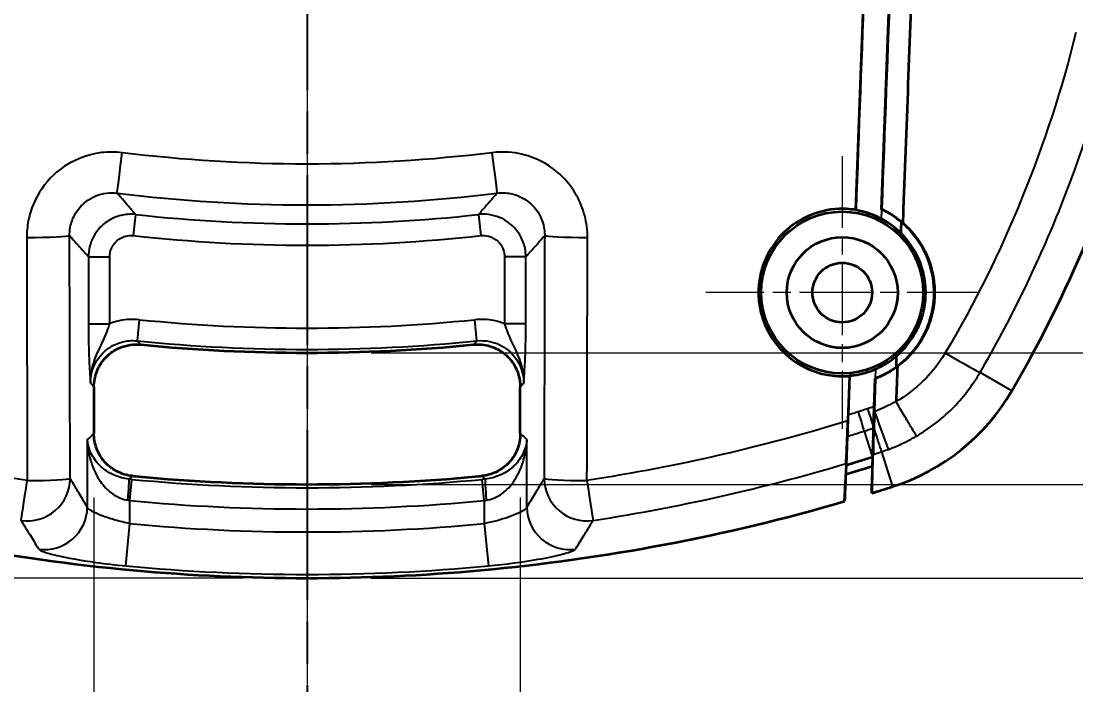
# Model space of a CAD drawing. Header units: millimetres. Extents: x 0 to 1594, y 0 to 281.
# Drawn here: x 1315.88 to 1340.62, y 159.72 to 175.3 of the extents above; entities that cross this region are included whole.
import ezdxf

# ---------------------------------------------------------------- set-up
doc = ezdxf.new("R2010")
doc.units = ezdxf.units.MM
doc.linetypes.add('CHAIN', pattern=[0.3543, 0.2362, -0.0295, 0.0591, -0.0295])
doc.layers.get('Defpoints').update_dxf_attribs({"lineweight": 25})
doc.layers.add('Center Mark (ISO)', color=7, linetype='Continuous', lineweight=18, true_color=0x80ffff)
doc.layers.add('Centerline (ISO)', color=7, linetype='Continuous', lineweight=18, true_color=0x80ffff)
for name, color, linetype, lineweight in [('Dimension (ISO)', 7, 'Continuous', 18), ('Section Line (ISO)', 7, 'CHAIN', 25), ('Visible (ISO)', 7, 'Continuous', 35), ('Visible Narrow (ISO)', 7, 'Continuous', 25)]:
    doc.layers.add(name, color=color, linetype=linetype, lineweight=lineweight)
doc.styles.add('Note Text (TK)', font='')
doc.styles.get('Note Text (TK)').set_extended_font_data('MS PGothic')
doc.dimstyles.new('Default - Method 1b (TK)', dxfattribs={"dimtxt": 2.5, "dimasz": 2.5, "dimexe": 1, "dimexo": 1.5, "dimgap": 1, "dimtad": 1, "dimtoh": 1, "dimrnd": 1e-08, "dimdsep": 46, "dimtxsty": 'Note Text (TK)', "dimcen": 0.09, "dimdle": 5, "dimclrd": 100, "dimclre": 100, "dimclrt": 7, "dimadec": 1, "dimazin": 1, "dimtfac": 1, "dimtmove": 0, "dimatfit": 3, "dimfxl": 0, "dimtolj": 1, "dimlwd": -1, "dimlwe": -1, "dimarcsym": 0})

# ---------------------------------------------------------------- blocks, each defined once
blk = doc.blocks.new('2dTransSection4')
at = {"layer": 'Section Line (ISO)', "linetype": 'CHAIN', "ltscale": 16.892685}
blk.add_line((134.089, 227.561), (134.089, 163.725), dxfattribs=at)
blk = doc.blocks.new('*D167')
at = {"layer": 'Defpoints', "color": 0, "transparency": 16777216}
for p in [(1322.589, 234.224), (1289.589, 162.224), (1322.589, 162.224)]:
    blk.add_point(p, dxfattribs=at)
at = {"layer": 'Dimension (ISO)', "color": 100, "transparency": 16777216}
for p, q in [((1321.089, 234.224), (1288.589, 234.224)), ((1289.589, 231.724), (1289.589, 164.724)), ((1321.089, 162.224), (1288.589, 162.224))]:
    blk.add_line(p, q, dxfattribs=at)
for points in [[(1289.172, 231.724), (1290.006, 231.724), (1289.589, 234.224)], [(1289.172, 164.724), (1290.006, 164.724), (1289.589, 162.224)]]:
    blk.add_solid(points, dxfattribs=at)
at = {"layer": 'Dimension (ISO)', "color": 7, "transparency": 16777216, "insert": (1287.339, 196.619), "char_height": 2.5, "attachment_point": 4, "rotation": 90, "style": 'Note Text (TK)'}
blk.add_mtext('\\A1;72', dxfattribs=at)
blk = doc.blocks.new('*D169')
at = {"layer": 'Defpoints', "color": 0, "transparency": 16777216}
for p in [(1317.589, 165.615), (1327.589, 165.615), (1327.589, 146.615)]:
    blk.add_point(p, dxfattribs=at)
at = {"layer": 'Dimension (ISO)', "color": 100, "transparency": 16777216}
for p, q in [((1317.589, 164.115), (1317.589, 145.615)), ((1327.589, 164.115), (1327.589, 145.615)), ((1320.089, 146.615), (1325.089, 146.615))]:
    blk.add_line(p, q, dxfattribs=at)
for points in [[(1320.089, 147.031), (1320.089, 146.198), (1317.589, 146.615)], [(1325.089, 147.031), (1325.089, 146.198), (1327.589, 146.615)]]:
    blk.add_solid(points, dxfattribs=at)
at = {"layer": 'Dimension (ISO)', "color": 7, "transparency": 16777216, "insert": (1321.027, 148.865), "char_height": 2.5, "attachment_point": 4, "style": 'Note Text (TK)'}
blk.add_mtext('\\A1;10', dxfattribs=at)
blk = doc.blocks.new('_DotSmall')
at = {"color": 0, "linetype": 'ByBlock', "const_width": 0.5}
blk.add_lwpolyline([(-0.0625, 0, 1), (0.0625, 0, 1)], format="xyb", close=True, dxfattribs=at)
blk = doc.blocks.new('*D171')
at = {"layer": 'Defpoints', "color": 0, "transparency": 16777216}
for p in [(1322.589, 167.511), (1322.589, 164.424), (1355.589, 164.424)]:
    blk.add_point(p, dxfattribs=at)
at = {"layer": 'Dimension (ISO)', "color": 100, "transparency": 16777216}
for p, q in [((1355.589, 170.011), (1355.589, 178.02)), ((1324.089, 167.511), (1356.589, 167.511)), ((1355.589, 164.424), (1355.589, 167.511)), ((1324.089, 164.424), (1356.589, 164.424)), ((1355.589, 164.424), (1355.589, 159.424))]:
    blk.add_line(p, q, dxfattribs=at)
blk.add_solid([(1355.172, 170.011), (1356.006, 170.011), (1355.589, 167.511)], dxfattribs=at)
at = {"layer": 'Dimension (ISO)', "color": 100, "transparency": 16777216, "xscale": 2.5, "yscale": 2.5, "zscale": 2.5, "rotation": 90}
blk.add_blockref('_DotSmall', (1355.589, 164.424), dxfattribs=at)
at = {"layer": 'Dimension (ISO)', "color": 7, "transparency": 16777216, "insert": (1353.339, 173.511), "char_height": 2.5, "attachment_point": 4, "rotation": 90, "style": 'Note Text (TK)'}
blk.add_mtext('\\A1;3.1', dxfattribs=at)
blk = doc.blocks.new('*D172')
at = {"layer": 'Defpoints', "color": 0, "transparency": 16777216}
for p in [(1322.589, 164.424), (1322.589, 162.224), (1355.589, 162.224)]:
    blk.add_point(p, dxfattribs=at)
at = {"layer": 'Dimension (ISO)', "color": 100, "transparency": 16777216}
for p, q in [((1355.589, 164.424), (1355.589, 166.924)), ((1324.089, 164.424), (1356.589, 164.424)), ((1355.589, 164.424), (1355.589, 162.224)), ((1324.089, 162.224), (1356.589, 162.224)), ((1355.589, 159.724), (1355.589, 151.219))]:
    blk.add_line(p, q, dxfattribs=at)
blk.add_solid([(1355.172, 159.724), (1356.006, 159.724), (1355.589, 162.224)], dxfattribs=at)
at = {"layer": 'Dimension (ISO)', "color": 100, "transparency": 16777216, "xscale": 2.5, "yscale": 2.5, "zscale": 2.5, "rotation": 270}
blk.add_blockref('_DotSmall', (1355.589, 164.424), dxfattribs=at)
at = {"layer": 'Dimension (ISO)', "color": 7, "transparency": 16777216, "insert": (1353.339, 152.219), "char_height": 2.5, "attachment_point": 4, "rotation": 90, "style": 'Note Text (TK)'}
blk.add_mtext('\\A1;2.2', dxfattribs=at)

msp = doc.modelspace()

# ---------------------------------------------------------------- linework, layer by layer
at = {"layer": 'Center Mark (ISO)', "linetype": 'CHAIN', "ltscale": 7.111628}
for p, q in [((1335.1391, 172.1242), (1335.1391, 165.7242)), ((1338.3391, 168.9242), (1331.9391, 168.9242))]:
    msp.add_line(p, q, dxfattribs=at)
at = {"layer": 'Centerline (ISO)', "linetype": 'CHAIN', "ltscale": 23.990969}
msp.add_line((1322.5891, 236.7242), (1322.5891, 159.7242), dxfattribs=at)
at = {"layer": 'Visible (ISO)'}
for p, q in [((1335.4595, 170.8565), (1337.3346, 221.5446)), ((1336.0606, 170.8762), (1337.9377, 221.6163)), ((1335.3104, 166.9694), (1335.2714, 165.9132)), ((1335.2818, 166.0542), (1335.3159, 166.9751)), ((1335.8895, 166.2507), (1335.914, 166.9112)), ((1335.8926, 166.1323), (1335.9212, 166.9061)), ((1317.5891, 166.7096), (1317.5891, 165.6148)), ((1327.5891, 165.6148), (1327.5891, 166.7096)), ((1335.8874, 166.1934), (1335.8895, 166.2507)), ((1335.8846, 166.117), (1335.8874, 166.1934)), ((1335.8727, 165.8352), (1335.8718, 165.7717)), ((1335.2381, 164.8728), (1335.2633, 165.5531)), ((1335.2692, 165.6733), (1335.2644, 165.5819)), ((1335.8454, 165.059), (1335.8417, 164.8482)), ((1335.195, 164.026), (1335.2381, 164.8728)), ((1335.8417, 164.8482), (1335.8305, 164.2165))]:
    msp.add_line(p, q, dxfattribs=at)
for radius in [1.9, 1.3, 0.7]:
    msp.add_circle((1335.1391, 168.9242), radius, dxfattribs=at)
for centre, radius, start, end in [((1313.194, 181.7181), 30, 329.77172, 346.30701), ((1322.5891, 207.2242), 39.7131, 264.35955, 275.64045), ((1334.7946, 169.1319), 5, 287.76648, 329.77172), ((1322.5891, 207.2242), 44.4, 286.53764, 287.36645), ((1322.5891, 207.2242), 42.8, 264.50704, 264.60784), ((1322.5891, 207.2242), 42.8, 264.60784, 275.39216), ((1322.5891, 207.2242), 42.8, 275.39216, 275.49296), ((1322.5891, 207.2242), 45, 287.11273, 287.76648), ((1322.5891, 207.2242), 45, 253.732, 264.80143), ((1322.5891, 207.2242), 45, 275.19857, 286.268), ((1322.5891, 207.2242), 45, 264.80143, 275.19857)]:
    msp.add_arc(centre, radius, start, end, dxfattribs=at)
for points, knots in [([(1338.4748, 221.6697), (1338.1216, 212.4836), (1337.7793, 203.0064), (1337.2328, 188.4554), (1337.0532, 183.6887), (1336.8505, 178.3303), (1336.8279, 177.7347), (1336.7273, 175.0627), (1336.6496, 172.9796), (1336.5667, 170.7738), (1336.5627, 170.6669), (1336.5587, 170.5599)], [0.0572676, 0.0572676, 0.0572676, 0.0572676, 2.8114963, 2.8114963, 4.1536633, 4.1536633, 4.320595, 4.320595, 4.8983352, 4.8983352, 4.9277731, 4.9277731, 4.9277731, 4.9277731]), ([(1337.3294, 221.544), (1336.9781, 212.049), (1336.6269, 202.5548), (1336.0019, 185.6605), (1335.7281, 178.2602), (1335.4545, 170.8626)], [-5.7302307, -5.7302307, -5.7302307, -5.7302307, -2.8797642, -2.8797642, -0.6567694, -0.6567694, -0.6567694, -0.6567694]), ([(1336.0682, 170.8809), (1336.3432, 178.3126), (1336.6182, 185.7472), (1337.2439, 202.6599), (1337.5945, 212.1382), (1337.9452, 221.6172)], [-5.13567, -5.13567, -5.13567, -5.13567, -2.9023779, -2.9023779, -0.0567149, -0.0567149, -0.0567149, -0.0567149]), ([(1335.4545, 170.8626), (1335.3833, 170.8742), (1335.3114, 170.8819), (1334.9956, 170.8981), (1334.7519, 170.865), (1334.2997, 170.715), (1334.0937, 170.603), (1333.7127, 170.2981), (1333.5464, 170.1011), (1333.3459, 169.7399), (1333.2862, 169.5932), (1333.2117, 169.3196), (1333.1904, 169.1954), (1333.1715, 168.9407), (1333.1748, 168.8108), (1333.2124, 168.5092), (1333.2569, 168.3399), (1333.4217, 167.9389), (1333.5668, 167.721), (1333.9327, 167.3547), (1334.1498, 167.2096), (1334.6267, 167.0125), (1334.8817, 166.9618), (1335.1964, 166.9619), (1335.2536, 166.9644), (1335.3104, 166.9694)], [-0.79225009, -0.79225009, -0.79225009, -0.79225009, -0.77053561, -0.77053561, -0.69738567, -0.69738567, -0.627599, -0.627599, -0.55095705, -0.55095705, -0.50358558, -0.50358558, -0.46582888, -0.46582888, -0.42690438, -0.42690438, -0.37454813, -0.37454813, -0.29670862, -0.29670862, -0.21908472, -0.21908472, -0.14182711, -0.14182711, -0.12464847, -0.12464847, -0.12464847, -0.12464847]), ([(1336.0525, 170.6567), (1335.9141, 170.7297), (1335.767, 170.7861), (1335.5631, 170.8372), (1335.5115, 170.8479), (1335.4595, 170.8565)], [-0.983614332, -0.983614332, -0.983614332, -0.983614332, -0.936406098, -0.936406098, -0.920553291, -0.920553291, -0.920553291, -0.920553291]), ([(1336.0606, 170.8762), (1336.0619, 170.877), (1336.0632, 170.8778), (1336.0657, 170.8793), (1336.067, 170.8801), (1336.0682, 170.8809)], [-0.084890915, -0.084890915, -0.084890915, -0.084890915, -0.042406689, -0.042406689, -0.000019425, -0.000019425, -0.000019425, -0.000019425]), ([(1336.5273, 170.577), (1336.3932, 170.6897), (1336.2458, 170.7857), (1336.0792, 170.8674), (1336.0699, 170.8718), (1336.0606, 170.8762)], [-0.056452217, -0.056452217, -0.056452217, -0.056452217, -0.003848344, -0.003848344, -0.000759387, -0.000759387, -0.000759387, -0.000759387]), ([(1336.0682, 170.8809), (1336.1558, 170.8392), (1336.2406, 170.7917), (1336.4048, 170.6846), (1336.4839, 170.6249), (1336.5587, 170.5599)], [-0.06195571, -0.06195571, -0.06195571, -0.06195571, -0.032840642, -0.032840642, -0.003097641, -0.003097641, -0.003097641, -0.003097641]), ([(1336.518, 170.3148), (1336.3851, 170.4466), (1336.2339, 170.5589), (1336.0634, 170.6509), (1336.058, 170.6538), (1336.0525, 170.6567)], [-0.060142865, -0.060142865, -0.060142865, -0.060142865, -0.003850779, -0.003850779, -0.001995382, -0.001995382, -0.001995382, -0.001995382]), ([(1336.4081, 167.18), (1336.6392, 167.3481), (1336.8346, 167.5605), (1337.0573, 167.9272), (1337.1193, 168.0568), (1337.1938, 168.2628), (1337.2157, 168.3353), (1337.2424, 168.4438), (1337.2502, 168.4789), (1337.2604, 168.5318), (1337.2636, 168.5495), (1337.269, 168.5813), (1337.2712, 168.5954), (1337.2756, 168.6252), (1337.2778, 168.641), (1337.283, 168.683), (1337.2858, 168.7092), (1337.2955, 168.8188), (1337.298, 168.9025), (1337.2883, 169.2453), (1337.2343, 169.501), (1337.0353, 169.9885), (1336.889, 170.2152), (1336.6491, 170.4685), (1336.5897, 170.5245), (1336.5273, 170.577)], [-0.39316804, -0.39316804, -0.39316804, -0.39316804, -0.30743037, -0.30743037, -0.26443542, -0.26443542, -0.24169586, -0.24169586, -0.23091383, -0.23091383, -0.22551163, -0.22551163, -0.221234, -0.221234, -0.21645409, -0.21645409, -0.20853891, -0.20853891, -0.18342472, -0.18342472, -0.10554025, -0.10554025, -0.02512319, -0.02512319, -0.0005851, -0.0005851, -0.0005851, -0.0005851]), ([(1336.5587, 170.5599), (1336.7551, 170.3892), (1336.9193, 170.1844), (1337.1446, 169.7678), (1337.2177, 169.5664), (1337.2859, 169.232), (1337.3003, 169.1046), (1337.3052, 168.8952), (1337.3026, 168.8136), (1337.293, 168.7066), (1337.2902, 168.6807), (1337.2849, 168.6385), (1337.2827, 168.6222), (1337.278, 168.5908), (1337.2756, 168.5758), (1337.2697, 168.5414), (1337.2662, 168.522), (1337.2542, 168.4617), (1337.2448, 168.4209), (1337.1691, 168.1293), (1337.0592, 167.892), (1336.806, 167.5317), (1336.6839, 167.3974), (1336.5091, 167.2478), (1336.4707, 167.2172), (1336.4313, 167.1878)], [-0.38953395, -0.38953395, -0.38953395, -0.38953395, -0.31120587, -0.31120587, -0.24713035, -0.24713035, -0.20868363, -0.20868363, -0.1842162, -0.1842162, -0.17640437, -0.17640437, -0.17146016, -0.17146016, -0.16688159, -0.16688159, -0.16098215, -0.16098215, -0.14841276, -0.14841276, -0.07056253, -0.07056253, -0.01629908, -0.01629908, -0.00155516, -0.00155516, -0.00155516, -0.00155516]), ([(1336.518, 170.3148), (1336.5194, 170.3554), (1336.5209, 170.3959), (1336.524, 170.4833), (1336.5256, 170.5302), (1336.5273, 170.577)], [-4.494322906, -4.494322906, -4.494322906, -4.494322906, -4.484145217, -4.484145217, -4.47239576, -4.47239576, -4.47239576, -4.47239576]), ([(1336.4172, 167.4421), (1336.4594, 167.4785), (1336.5001, 167.5166), (1336.6629, 167.6833), (1336.769, 167.8264), (1336.9107, 168.0842), (1336.9578, 168.1915), (1337.0176, 168.3698), (1337.0365, 168.4384), (1337.0586, 168.5398), (1337.0648, 168.572), (1337.0733, 168.6232), (1337.0761, 168.642), (1337.0809, 168.6773), (1337.0829, 168.6937), (1337.087, 168.7303), (1337.0889, 168.7505), (1337.0935, 168.8091), (1337.0954, 168.8475), (1337.0995, 169.0535), (1337.0813, 169.2209), (1336.9925, 169.5895), (1336.9099, 169.7858), (1336.7179, 170.0922), (1336.624, 170.2095), (1336.518, 170.3148)], [-0.38259274, -0.38259274, -0.38259274, -0.38259274, -0.36584825, -0.36584825, -0.31267033, -0.31267033, -0.2775694, -0.2775694, -0.25623807, -0.25623807, -0.24639687, -0.24639687, -0.24068102, -0.24068102, -0.235708, -0.235708, -0.22961646, -0.22961646, -0.21807459, -0.21807459, -0.16772556, -0.16772556, -0.10412613, -0.10412613, -0.05898616, -0.05898616, -0.05898616, -0.05898616]), ([(1317.5891, 166.7096), (1317.5891, 166.84), (1317.6145, 166.9692), (1317.7135, 167.21), (1317.7859, 167.3195), (1317.9686, 167.5043), (1318.077, 167.5779), (1318.2733, 167.6613), (1318.3539, 167.6842), (1318.519, 167.7094), (1318.6028, 167.7116), (1318.6859, 167.7034)], [0, 0, 0, 0, 0.03912161, 0.03912161, 0.07812461, 0.07812461, 0.11707908, 0.11707908, 0.14211713, 0.14211713, 0.16717053, 0.16717053, 0.16717053, 0.16717053]), ([(1326.4923, 167.7034), (1326.6221, 167.7162), (1326.7531, 167.7036), (1327.0025, 167.6288), (1327.1186, 167.5675), (1327.3204, 167.4038), (1327.4043, 167.3032), (1327.5067, 167.116), (1327.5373, 167.0381), (1327.5786, 166.8763), (1327.5891, 166.7931), (1327.5891, 166.7096)], [0, 0, 0, 0, 0.03912226, 0.03912226, 0.07812604, 0.07812604, 0.11708135, 0.11708135, 0.14211799, 0.14211799, 0.16717055, 0.16717055, 0.16717055, 0.16717055]), ([(1335.9221, 167.1306), (1336.016, 167.1716), (1336.1065, 167.2199), (1336.2716, 167.3253), (1336.3466, 167.3812), (1336.4172, 167.4421)], [-0.067104685, -0.067104685, -0.067104685, -0.067104685, -0.036358794, -0.036358794, -0.008340568, -0.008340568, -0.008340568, -0.008340568]), ([(1335.3159, 166.9751), (1335.3504, 166.9783), (1335.3849, 166.9823), (1335.5928, 167.0124), (1335.7619, 167.0607), (1335.9221, 167.1306)], [-0.253472636, -0.253472636, -0.253472636, -0.253472636, -0.243054475, -0.243054475, -0.190448982, -0.190448982, -0.190448982, -0.190448982]), ([(1335.914, 166.9112), (1335.9986, 166.9438), (1336.0812, 166.9817), (1336.2469, 167.0708), (1336.3294, 167.1227), (1336.4081, 167.18)], [-0.056794415, -0.056794415, -0.056794415, -0.056794415, -0.029571165, -0.029571165, -0.000356733, -0.000356733, -0.000356733, -0.000356733]), ([(1336.4313, 167.1878), (1336.285, 167.079), (1336.1255, 166.989), (1335.9448, 166.9153), (1335.933, 166.9106), (1335.9212, 166.9061)], [-0.058824872, -0.058824872, -0.058824872, -0.058824872, -0.004085819, -0.004085819, -0.000284057, -0.000284057, -0.000284057, -0.000284057]), ([(1335.3104, 166.9694), (1335.3116, 166.9707), (1335.3128, 166.9719), (1335.3147, 166.9738), (1335.3153, 166.9745), (1335.3159, 166.9751)], [-0.060058612, -0.060058612, -0.060058612, -0.060058612, -0.020742861, -0.020742861, 0, 0, 0, 0]), ([(1335.9212, 166.9061), (1335.919, 166.9077), (1335.9167, 166.9093), (1335.9143, 166.911), (1335.9141, 166.9111), (1335.914, 166.9112)], [-0.085140746, -0.085140746, -0.085140746, -0.085140746, -0.00601049, -0.00601049, 0, 0, 0, 0]), ([(1336.4021, 166.3644), (1336.4018, 166.3651), (1336.4014, 166.3657), (1336.4005, 166.3683), (1336.4003, 166.3702), (1336.4004, 166.3721)], [0.3492862788, 0.3492862788, 0.3492862788, 0.3492862788, 0.3504901333, 0.3504901333, 0.3535540341, 0.3535540341, 0.3535540341, 0.3535540341]), ([(1335.2692, 165.6733), (1335.2695, 165.686), (1335.2699, 165.6996), (1335.2717, 165.7599), (1335.2734, 165.8132), (1335.2773, 165.9291), (1335.2795, 165.9913), (1335.2818, 166.0542)], [0.031813354, 0.031813354, 0.031813354, 0.031813354, 0.037639194, 0.037639194, 0.056318286, 0.056318286, 0.075195165, 0.075195165, 0.075195165, 0.075195165]), ([(1335.8727, 165.8352), (1335.8734, 165.8488), (1335.8741, 165.8638), (1335.8768, 165.9234), (1335.8789, 165.9721), (1335.8822, 166.0556), (1335.8834, 166.0868), (1335.8844, 166.1115), (1335.8845, 166.114), (1335.8846, 166.1167), (1335.8846, 166.1169), (1335.8846, 166.117)], [0.027836443, 0.027836443, 0.027836443, 0.027836443, 0.034865655, 0.034865655, 0.053674915, 0.053674915, 0.067996423, 0.067996423, 0.069617248, 0.069617248, 0.069733363, 0.069733363, 0.069733363, 0.069733363]), ([(1335.8926, 166.1323), (1335.8879, 166.0064), (1335.8831, 165.8822), (1335.8782, 165.7597), (1335.878, 165.754), (1335.8778, 165.7483)], [0, 0, 0, 0, 0.03784055, 0.03784055, 0.039686412, 0.039686412, 0.039686412, 0.039686412]), ([(1335.2516, 165.3384), (1335.2537, 165.4052), (1335.256, 165.4774), (1335.2625, 165.668), (1335.2668, 165.7898), (1335.2714, 165.9132)], [0.01200207, 0.01200207, 0.01200207, 0.01200207, 0.036568006, 0.036568006, 0.073624139, 0.073624139, 0.073624139, 0.073624139]), ([(1335.868, 165.5142), (1335.8684, 165.5422), (1335.8688, 165.5702), (1335.8701, 165.6547), (1335.8708, 165.7056), (1335.8718, 165.7717)], [-0.080163359, -0.080163359, -0.080163359, -0.080163359, -0.053596435, -0.053596435, 0, 0, 0, 0]), ([(1335.8708, 165.7445), (1335.8709, 165.7486), (1335.8713, 165.7641), (1335.8721, 165.8032), (1335.8724, 165.8181), (1335.8727, 165.8352)], [0, 0, 0, 0, 0.018922933, 0.018922933, 0.027900472, 0.027900472, 0.027900472, 0.027900472]), ([(1318.4921, 164.6208), (1318.3624, 164.6332), (1318.2364, 164.6709), (1318.0063, 164.7924), (1317.9043, 164.8749), (1317.7466, 165.0638), (1317.6884, 165.1652), (1317.6093, 165.3835), (1317.5891, 165.4987), (1317.5891, 165.6148)], [0, 0, 0, 0, 0.03908276, 0.03908276, 0.07807869, 0.07807869, 0.11289621, 0.11289621, 0.14773286, 0.14773286, 0.14773286, 0.14773286]), ([(1327.5891, 165.6148), (1327.5891, 165.4845), (1327.5636, 165.3555), (1327.4648, 165.1148), (1327.3924, 165.0054), (1327.2195, 164.8303), (1327.1241, 164.7627), (1326.9144, 164.663), (1326.8016, 164.6319), (1326.686, 164.6208)], [0, 0, 0, 0, 0.03908327, 0.03908327, 0.07807979, 0.07807979, 0.11289631, 0.11289631, 0.14773286, 0.14773286, 0.14773286, 0.14773286]), ([(1335.2633, 165.5531), (1335.2634, 165.557), (1335.2642, 165.573), (1335.2665, 165.6192), (1335.2677, 165.644), (1335.2692, 165.6733)], [0, 0, 0, 0, 0.018464086, 0.018464086, 0.031865727, 0.031865727, 0.031865727, 0.031865727]), ([(1335.868, 165.5142), (1335.8674, 165.4791), (1335.8667, 165.4457), (1335.8646, 165.3322), (1335.8633, 165.2646), (1335.8612, 165.1661), (1335.8606, 165.1358), (1335.8603, 165.1263)], [0.028994499, 0.028994499, 0.028994499, 0.028994499, 0.042316805, 0.042316805, 0.077079572, 0.077079572, 0.111627703, 0.111627703, 0.111627703, 0.111627703]), ([(1335.2305, 164.9122), (1335.2309, 164.9224), (1335.2325, 164.9566), (1335.2381, 165.0703), (1335.2421, 165.1501), (1335.2484, 165.2758), (1335.25, 165.3065), (1335.2516, 165.3384)], [0, 0, 0, 0, 0.037039611, 0.037039611, 0.07549989, 0.07549989, 0.087190181, 0.087190181, 0.087190181, 0.087190181]), ([(1335.8454, 165.059), (1335.7444, 165.0272), (1335.6433, 164.9958), (1335.4409, 164.9338), (1335.3396, 164.9031), (1335.2381, 164.8728)], [0, 0, 0, 0, 0.031759508, 0.031759508, 0.063519016, 0.063519016, 0.063519016, 0.063519016]), ([(1335.8305, 164.2165), (1335.8322, 164.2695), (1335.8339, 164.3226), (1335.8406, 164.5266), (1335.8456, 164.6775), (1335.8538, 164.9278), (1335.857, 165.027), (1335.8603, 165.1263)], [1.6469177, 1.6469177, 1.6469177, 1.6469177, 1.8386273, 1.8386273, 2.3835181, 2.3835181, 2.7416476, 2.7416476, 2.7416476, 2.7416476]), ([(1335.2305, 164.9122), (1335.2263, 164.8077), (1335.2221, 164.7032), (1335.2103, 164.4077), (1335.2026, 164.2168), (1335.195, 164.026)], [0.3083428, 0.3083428, 0.3083428, 0.3083428, 0.6867872, 0.6867872, 1.3791764, 1.3791764, 1.3791764, 1.3791764])]:
    msp.add_open_spline(points, degree=3, knots=knots, dxfattribs=at)
for points in [[(1335.4595, 170.8565), (1335.4578, 170.8586), (1335.4561, 170.8606), (1335.4545, 170.8626)], [(1336.4081, 167.18), (1336.4112, 167.2679), (1336.4142, 167.3551), (1336.4172, 167.4421)], [(1336.4313, 167.1878), (1336.421, 166.916), (1336.4107, 166.6442), (1336.4004, 166.3721)], [(1335.8778, 165.7483), (1335.8744, 165.6648), (1335.8711, 165.5861), (1335.868, 165.5142)]]:
    msp.add_open_spline(points, degree=3, dxfattribs=at)
msp.add_rational_spline([(1335.8708, 165.7445), (1335.8582, 165.4042), (1335.8454, 165.059)], [2.07299848279, 2.06168765196, 2.05031325155], degree=2, dxfattribs=at)
at = {"layer": 'Visible Narrow (ISO)'}
for p, q in [((1337.9377, 221.6165), (1336.0525, 170.6567)), ((1318.5675, 170.757), (1318.5128, 170.2607)), ((1326.6106, 170.757), (1326.6654, 170.2607)), ((1317.4594, 169.7644), (1317.9588, 169.7644)), ((1317.4594, 169.7644), (1317.4594, 168.192)), ((1317.9588, 168.192), (1317.9588, 169.7644)), ((1327.7187, 169.7644), (1327.2194, 169.7644)), ((1327.2194, 169.7644), (1327.2194, 168.192)), ((1327.7187, 168.192), (1327.7187, 169.7644)), ((1318.608, 167.7916), (1318.6582, 168.2884)), ((1326.5701, 167.7916), (1326.52, 168.2884)), ((1317.4594, 168.192), (1317.9588, 168.192)), ((1327.7187, 168.192), (1327.2194, 168.192)), ((1335.9221, 167.1306), (1335.8895, 166.2507)), ((1339.1147, 166.6147), (1338.371, 167.048)), ((1335.6523, 165.6734), (1335.8454, 165.059)), ((1317.4346, 165.4747), (1317.4346, 163.8899)), ((1327.7436, 163.8899), (1327.7436, 165.4747)), ((1336.058, 165.1891), (1336.3203, 164.3704)), ((1318.4332, 164.0445), (1318.4811, 164.5415)), ((1326.7449, 164.0445), (1326.6971, 164.5415)), ((1318.4332, 163.5031), (1318.4332, 164.0445)), ((1326.7449, 164.0445), (1326.7449, 163.5031)), ((1318.3389, 162.5107), (1318.4332, 163.5031)), ((1326.7449, 163.5031), (1326.8393, 162.5107))]:
    msp.add_line(p, q, dxfattribs=at)
for radius, start, end in [(36.6883, 263.70693, 276.29307), (37.1876, 263.70693, 276.29307), (39.1338, 264.23507, 275.76493), (39.6331, 264.23507, 275.76493), (42.88, 264.50248, 275.49752), (43.3793, 264.50248, 275.49752), (43.9182, 264.57014, 275.42986), (44.9151, 264.57014, 275.42986)]:
    msp.add_arc((1322.5891, 207.2242), radius, start, end, dxfattribs=at)
for centre, major_axis, ratio, start_param, end_param in [((1318.2569, 172.2485), (-0.123, -0.9924), 0.0016391, 0.0523599, 1.5293414), ((1326.9212, 172.2485), (0.123, -0.9924), 0.0016391, 4.7538439, 6.2308254), ((1316.0191, 170.2608), (1, 0.0023), 0.0432817, 4.7065579, 6.2307763), ((1329.1591, 170.2608), (-1, 0.0023), 0.0432817, 0.052409, 1.5766274), ((1337.5097, 167.5499), (0.8645, -0.5026), 0.011769, 4.7724961, 6.20464), ((1335.5026, 166.1495), (0.15, -0.477), 0.0010973, 4.7631867, 6.2220987), ((1335.7274, 166.2208), (0.1526, -0.4761), 0.001122, 4.7633091, 5.9502297), ((1335.8779, 166.1812), (0.3449, -0.9387), 0.0030851, 4.7633768, 6.2046451), ((1335.7538, 166.1385), (0.3052, -0.9523), 0.0010845, 5.1341866, 6.2046454), ((1316.0327, 164.5616), (0.8584, 0.5131), 0.9948233, 4.0237105, 5.742156), ((1316.0327, 164.5616), (-0.1519, -0.9884), 0.0004764, 0.0785398, 1.5223386), ((1316.0327, 164.5616), (1, 0.0025), 0.0479324, 4.7053793, 6.2307651), ((1318.3617, 164.0513), (0.0475, 0.4977), 0.0474983, 4.7169204, 6.2307662), ((1326.8165, 164.0513), (-0.0475, 0.4977), 0.0474983, 0.0524191, 1.5662649), ((1329.1454, 164.5616), (-1, 0.0025), 0.0479324, 0.0524202, 1.577806), ((1329.1454, 164.5616), (0.8584, -0.5131), 0.9948233, 3.6826219, 5.4010674), ((1329.1454, 164.5616), (0.1519, -0.9884), 0.0004764, 4.7608467, 6.2046455), ((1316.436, 163.8899), (0.8564, 0.5163), 0.9948876, 4.0313325, 5.7383998), ((1328.7422, 163.8899), (0.8564, -0.5163), 0.9948876, 3.6863781, 5.3934455)]:
    msp.add_ellipse(centre, major_axis=major_axis, ratio=ratio, start_param=start_param, end_param=end_param, dxfattribs=at)
for points, knots in [([(1340.6188, 175.0293), (1340.2932, 173.7115), (1339.8728, 172.4172), (1338.8496, 169.9021), (1338.2476, 168.6818), (1337.5557, 167.5096)], [-0.81212357, -0.81212357, -0.81212357, -0.81212357, -0.40606179, -0.40606179, 0, 0, 0, 0]), ([(1338.371, 167.048), (1339.0755, 168.2595), (1339.6929, 169.5217), (1340.7399, 172.1217), (1341.1695, 173.4596), (1341.5005, 174.8214)], [0, 0, 0, 0, 0.40606179, 0.40606179, 0.81212357, 0.81212357, 0.81212357, 0.81212357]), ([(1318.2535, 172.2072), (1318.0921, 172.2272), (1317.9283, 172.2274), (1317.4152, 172.165), (1317.0756, 172.0263), (1316.5785, 171.6447), (1316.3971, 171.434), (1316.1634, 171.0126), (1316.0909, 170.8134), (1316.0256, 170.4793), (1316.0131, 170.3484), (1316.0134, 170.2175)], [-0.33872583, -0.33872583, -0.33872583, -0.33872583, -0.28998275, -0.28998275, -0.18379189, -0.18379189, -0.1021066, -0.1021066, -0.03927177, -0.03927177, 0, 0, 0, 0]), ([(1326.9247, 172.2072), (1325.4859, 172.029), (1324.0361, 171.9396), (1322.5863, 171.9398), (1321.1383, 171.9399), (1319.6904, 172.0292), (1318.2535, 172.2072)], [-1.78022874, -1.78022874, -1.78022874, -1.78022874, -1.34563325, -1.34563325, -1.34563325, -0.9116013, -0.9116013, -0.9116013, -0.9116013]), ([(1329.1648, 170.2175), (1329.1651, 170.3896), (1329.1434, 170.5617), (1329.0118, 171.0675), (1328.8329, 171.3827), (1328.3965, 171.8236), (1328.1673, 171.9762), (1327.7248, 172.155), (1327.5201, 172.2024), (1327.1837, 172.2265), (1327.0534, 172.2231), (1326.9247, 172.2072)], [-0.33872584, -0.33872584, -0.33872584, -0.33872584, -0.28709229, -0.28709229, -0.1819599, -0.1819599, -0.10108883, -0.10108883, -0.03888032, -0.03888032, 0, 0, 0, 0]), ([(1317.0177, 170.2608), (1317.0172, 170.3266), (1317.0231, 170.3924), (1317.0549, 170.5602), (1317.0907, 170.6602), (1317.2066, 170.8716), (1317.2968, 170.9773), (1317.5447, 171.1683), (1317.7144, 171.2375), (1317.9712, 171.2681), (1318.0533, 171.2677), (1318.1342, 171.2574)], [0, 0, 0, 0, 0.03927177, 0.03927177, 0.1021066, 0.1021066, 0.18379189, 0.18379189, 0.28998275, 0.28998275, 0.33872583, 0.33872583, 0.33872583, 0.33872583]), ([(1318.5675, 170.757), (1318.5504, 170.7766), (1318.5333, 170.7963), (1318.4549, 170.8863), (1318.3936, 170.957), (1318.3323, 171.0278), (1318.2831, 171.0847), (1318.2339, 171.1417), (1318.1678, 171.2183), (1318.151, 171.2379), (1318.1342, 171.2574)], [-1.04657769, -1.04657769, -1.04657769, -1.04657769, -0.94546437, -0.94546437, -0.58258055, -0.58258055, -0.58258055, -0.29129027, -0.29129027, -0.19169271, -0.19169271, -0.19169271, -0.19169271]), ([(1318.1342, 171.2574), (1319.6107, 171.0744), (1321.0984, 170.9825), (1322.5862, 170.9824), (1324.0759, 170.9823), (1325.5656, 171.0742), (1327.044, 171.2574)], [0.9116013, 0.9116013, 0.9116013, 0.9116013, 1.34563325, 1.34563325, 1.34563325, 1.78022874, 1.78022874, 1.78022874, 1.78022874]), ([(1327.044, 171.2574), (1327.0267, 171.2373), (1327.0094, 171.2172), (1326.9424, 171.1394), (1326.8927, 171.0819), (1326.843, 171.0245), (1326.7842, 170.9566), (1326.7255, 170.8889), (1326.648, 170.8), (1326.6293, 170.7785), (1326.6106, 170.757)], [0.19169271, 0.19169271, 0.19169271, 0.19169271, 0.2941625, 0.2941625, 0.588325, 0.588325, 0.588325, 0.93591859, 0.93591859, 1.04657769, 1.04657769, 1.04657769, 1.04657769]), ([(1327.044, 171.2574), (1327.1085, 171.2657), (1327.1738, 171.2676), (1327.3422, 171.2559), (1327.4446, 171.2324), (1327.6657, 171.1432), (1327.7801, 171.0669), (1327.9974, 170.846), (1328.0862, 170.6878), (1328.1506, 170.4338), (1328.1611, 170.3473), (1328.1604, 170.2608)], [0, 0, 0, 0, 0.03888032, 0.03888032, 0.10108883, 0.10108883, 0.1819599, 0.1819599, 0.28709229, 0.28709229, 0.33872584, 0.33872584, 0.33872584, 0.33872584]), ([(1318.5675, 170.757), (1318.503, 170.7641), (1318.4378, 170.7648), (1318.2696, 170.7502), (1318.1674, 170.7249), (1317.947, 170.6322), (1317.8331, 170.5541), (1317.6173, 170.3301), (1317.5297, 170.1708), (1317.4692, 169.9231), (1317.4596, 169.8438), (1317.4594, 169.7644)], [0, 0, 0, 0, 0.009751874, 0.009751874, 0.025354873, 0.025354873, 0.045638771, 0.045638771, 0.072007839, 0.072007839, 0.083928321, 0.083928321, 0.083928321, 0.083928321]), ([(1327.7187, 169.7644), (1327.7186, 169.8293), (1327.7122, 169.8942), (1327.6793, 170.0599), (1327.643, 170.1586), (1327.5266, 170.3676), (1327.4365, 170.4721), (1327.1903, 170.6621), (1327.0223, 170.7318), (1326.7694, 170.7648), (1326.6895, 170.7656), (1326.6106, 170.757)], [0, 0, 0, 0, 0.009751786, 0.009751786, 0.025354643, 0.025354643, 0.045638358, 0.045638358, 0.072007187, 0.072007187, 0.083928321, 0.083928321, 0.083928321, 0.083928321]), ([(1316.0134, 170.2175), (1316.0152, 169.3628), (1316.017, 168.5082), (1316.0188, 167.6536), (1316.0203, 166.9811), (1316.0218, 166.3087), (1316.0241, 165.2621), (1316.025, 164.8879), (1316.0259, 164.5136)], [-0.65997866, -0.65997866, -0.65997866, -0.65997866, -0.40354123, -0.40354123, -0.40354123, -0.20177062, -0.20177062, -0.08946068, -0.08946068, -0.08946068, -0.08946068]), ([(1317.0177, 170.2608), (1317.0334, 170.243), (1317.0491, 170.2253), (1317.1156, 170.1503), (1317.1663, 170.0931), (1317.217, 170.036), (1317.2802, 169.965), (1317.3434, 169.8941), (1317.4242, 169.8038), (1317.4418, 169.7841), (1317.4594, 169.7644)], [0.20116114, 0.20116114, 0.20116114, 0.20116114, 0.29129027, 0.29129027, 0.58258055, 0.58258055, 0.58258055, 0.94546437, 0.94546437, 1.04657769, 1.04657769, 1.04657769, 1.04657769]), ([(1317.0314, 164.5616), (1317.0304, 164.9355), (1317.0295, 165.3095), (1317.0269, 166.3552), (1317.0253, 167.0271), (1317.0237, 167.6989), (1317.0217, 168.5529), (1317.0197, 169.4068), (1317.0177, 170.2608)], [0.08946068, 0.08946068, 0.08946068, 0.08946068, 0.20177062, 0.20177062, 0.40354123, 0.40354123, 0.40354123, 0.65997866, 0.65997866, 0.65997866, 0.65997866]), ([(1317.9588, 169.7644), (1317.9588, 169.8042), (1317.9635, 169.8439), (1317.9936, 169.9679), (1318.0374, 170.0476), (1318.1453, 170.1597), (1318.2022, 170.1987), (1318.3125, 170.245), (1318.3636, 170.2575), (1318.4478, 170.2647), (1318.4805, 170.2643), (1318.5128, 170.2607)], [-0.083928321, -0.083928321, -0.083928321, -0.083928321, -0.072007839, -0.072007839, -0.045638771, -0.045638771, -0.025354873, -0.025354873, -0.009751874, -0.009751874, 0, 0, 0, 0]), ([(1326.6654, 170.2607), (1326.7049, 170.2651), (1326.7449, 170.2647), (1326.8715, 170.2484), (1326.9555, 170.2136), (1327.0787, 170.1187), (1327.1237, 170.0664), (1327.1818, 169.9618), (1327.1999, 169.9124), (1327.2162, 169.8294), (1327.2194, 169.7969), (1327.2194, 169.7644)], [-0.083928321, -0.083928321, -0.083928321, -0.083928321, -0.072007187, -0.072007187, -0.045638358, -0.045638358, -0.025354643, -0.025354643, -0.009751786, -0.009751786, 0, 0, 0, 0]), ([(1327.7187, 169.7644), (1327.738, 169.7859), (1327.7573, 169.8075), (1327.8371, 169.8967), (1327.8976, 169.9646), (1327.9582, 170.0327), (1328.0094, 170.0903), (1328.0606, 170.148), (1328.128, 170.2242), (1328.1442, 170.2425), (1328.1604, 170.2608)], [-1.04657769, -1.04657769, -1.04657769, -1.04657769, -0.93591859, -0.93591859, -0.588325, -0.588325, -0.588325, -0.2941625, -0.2941625, -0.20116114, -0.20116114, -0.20116114, -0.20116114]), ([(1328.1604, 170.2608), (1328.1585, 169.4068), (1328.1565, 168.5529), (1328.1545, 167.6989), (1328.1529, 167.0271), (1328.1512, 166.3552), (1328.1487, 165.3095), (1328.1477, 164.9355), (1328.1468, 164.5616)], [5.06249616, 5.06249616, 5.06249616, 5.06249616, 5.31893407, 5.31893407, 5.31893407, 5.52070444, 5.52070444, 5.63301413, 5.63301413, 5.63301413, 5.63301413]), ([(1329.1523, 164.5136), (1329.1532, 164.8879), (1329.154, 165.2621), (1329.1564, 166.3087), (1329.1579, 166.9811), (1329.1593, 167.6536), (1329.1612, 168.5082), (1329.163, 169.3628), (1329.1648, 170.2175)], [-5.63301413, -5.63301413, -5.63301413, -5.63301413, -5.52070444, -5.52070444, -5.31893407, -5.31893407, -5.31893407, -5.06249616, -5.06249616, -5.06249616, -5.06249616]), ([(1318.6582, 168.2884), (1318.5611, 168.2982), (1318.463, 168.2985), (1318.2265, 168.2761), (1318.089, 168.2433), (1317.9588, 168.192)], [0, 0, 0, 0, 0.029276778, 0.029276778, 0.071270015, 0.071270015, 0.071270015, 0.071270015]), ([(1327.2194, 168.192), (1327.1382, 168.224), (1327.0542, 168.2488), (1326.8213, 168.2959), (1326.6695, 168.3034), (1326.52, 168.2884)], [0.179130462, 0.179130462, 0.179130462, 0.179130462, 0.205311553, 0.205311553, 0.250400478, 0.250400478, 0.250400478, 0.250400478]), ([(1317.4594, 168.192), (1317.4594, 168.1179), (1317.4598, 168.0432), (1317.4617, 167.8522), (1317.4638, 167.739), (1317.4702, 167.4935), (1317.475, 167.3664), (1317.4889, 167.0794), (1317.499, 166.9351), (1317.5091, 166.798)], [-0.17471049, -0.17471049, -0.17471049, -0.17471049, -0.15246047, -0.15246047, -0.11686045, -0.11686045, -0.07058042, -0.07058042, 0.00044679, 0.00044679, 0.00044679, 0.00044679]), ([(1317.5091, 166.798), (1317.5041, 167.0709), (1317.5917, 167.3248), (1317.7313, 167.6384), (1317.7848, 167.7444), (1317.8627, 167.9197), (1317.8916, 167.9918), (1317.9321, 168.1067), (1317.9461, 168.15), (1317.9588, 168.192)], [-0.00044679, -0.00044679, -0.00044679, -0.00044679, 0.07058042, 0.07058042, 0.11686045, 0.11686045, 0.15246047, 0.15246047, 0.17471049, 0.17471049, 0.17471049, 0.17471049]), ([(1327.2194, 168.192), (1327.239, 168.1267), (1327.262, 168.0583), (1327.3324, 167.876), (1327.3878, 167.7596), (1327.5276, 167.4627), (1327.6191, 167.2647), (1327.6653, 166.9494), (1327.6705, 166.8737), (1327.6691, 166.798)], [0, 0, 0, 0, 0.03458934, 0.03458934, 0.08993228, 0.08993228, 0.15546113, 0.15546113, 0.17515728, 0.17515728, 0.17515728, 0.17515728]), ([(1327.6691, 166.798), (1327.6719, 166.836), (1327.6747, 166.8745), (1327.6866, 167.0456), (1327.6954, 167.1893), (1327.7085, 167.506), (1327.7133, 167.671), (1327.7178, 167.9602), (1327.7187, 168.0768), (1327.7187, 168.192)], [-0.17515728, -0.17515728, -0.17515728, -0.17515728, -0.15546113, -0.15546113, -0.08993228, -0.08993228, -0.03458934, -0.03458934, 0, 0, 0, 0]), ([(1317.5091, 166.798), (1317.509, 166.8742), (1317.5176, 166.9503), (1317.5742, 167.1961), (1317.6601, 167.3567), (1317.8737, 167.5831), (1317.9869, 167.6622), (1318.207, 167.7568), (1318.3091, 167.7828), (1318.4778, 167.7985), (1318.5432, 167.7982), (1318.608, 167.7916)], [-0.25040048, -0.25040048, -0.25040048, -0.25040048, -0.21617973, -0.21617973, -0.13701532, -0.13701532, -0.07611962, -0.07611962, -0.02927678, -0.02927678, 0, 0, 0, 0]), ([(1318.6859, 167.7034), (1318.6853, 167.704), (1318.6847, 167.7047), (1318.6666, 167.7252), (1318.649, 167.7451), (1318.6314, 167.765), (1318.6236, 167.7739), (1318.6158, 167.7827), (1318.608, 167.7916)], [0.10042384, 0.10042384, 0.10042384, 0.10042384, 0.10373988, 0.10373988, 0.20747976, 0.20747976, 0.20747976, 0.25350535, 0.25350535, 0.25350535, 0.25350535]), ([(1326.5701, 167.7916), (1326.5641, 167.7848), (1326.5581, 167.778), (1326.5521, 167.7712), (1326.5337, 167.7502), (1326.5152, 167.7293), (1326.4952, 167.7067), (1326.4938, 167.7051), (1326.4923, 167.7034)], [-0.25345401, -0.25345401, -0.25345401, -0.25345401, -0.21806515, -0.21806515, -0.21806515, -0.10903258, -0.10903258, -0.10037249, -0.10037249, -0.10037249, -0.10037249]), ([(1326.5701, 167.7916), (1326.67, 167.8018), (1326.7713, 167.7969), (1327.0269, 167.7455), (1327.1762, 167.6753), (1327.4626, 167.443), (1327.5814, 167.2595), (1327.6578, 166.9733), (1327.6692, 166.8857), (1327.6691, 166.798)], [-0.25040048, -0.25040048, -0.25040048, -0.25040048, -0.20531155, -0.20531155, -0.13316927, -0.13316927, -0.03938431, -0.03938431, 0, 0, 0, 0]), ([(1337.4672, 167.3682), (1337.3458, 167.1853), (1337.2045, 167.0133), (1336.8553, 166.6679), (1336.6366, 166.5006), (1336.4021, 166.3644)], [-0.14687973, -0.14687973, -0.14687973, -0.14687973, -0.08171622, -0.08171622, -0.00133356, -0.00133356, -0.00133356, -0.00133356]), ([(1336.8801, 165.5557), (1337.1828, 165.7322), (1337.465, 165.9491), (1337.968, 166.4495), (1338.1906, 166.7379), (1338.371, 167.048)], [0.0019264, 0.0019264, 0.0019264, 0.0019264, 0.08171622, 0.08171622, 0.16343244, 0.16343244, 0.16343244, 0.16343244]), ([(1317.5091, 166.798), (1317.5171, 166.7891), (1317.5251, 166.7803), (1317.5331, 166.7714), (1317.5512, 166.7514), (1317.5693, 166.7315), (1317.5879, 166.7109), (1317.5885, 166.7103), (1317.5891, 166.7096)], [-0.25350535, -0.25350535, -0.25350535, -0.25350535, -0.20747976, -0.20747976, -0.20747976, -0.10373988, -0.10373988, -0.10042384, -0.10042384, -0.10042384, -0.10042384]), ([(1327.5891, 166.7096), (1327.5906, 166.7113), (1327.5921, 166.7129), (1327.6126, 166.7356), (1327.6316, 166.7565), (1327.6506, 166.7775), (1327.6567, 166.7844), (1327.6629, 166.7912), (1327.6691, 166.798)], [0.10037249, 0.10037249, 0.10037249, 0.10037249, 0.10903258, 0.10903258, 0.21806515, 0.21806515, 0.21806515, 0.25345401, 0.25345401, 0.25345401, 0.25345401]), ([(1335.8895, 166.2507), (1335.864, 166.2409), (1335.8383, 166.2315), (1335.7866, 166.2135), (1335.7607, 166.2048), (1335.7346, 166.1964)], [-0.016406068, -0.016406068, -0.016406068, -0.016406068, -0.008203034, -0.008203034, 0, 0, 0, 0]), ([(1336.3986, 166.3711), (1336.3718, 166.3553), (1336.3447, 166.34), (1336.2892, 166.3097), (1336.2608, 166.2947), (1336.2321, 166.2801), (1336.1907, 166.2591), (1336.1487, 166.2389), (1336.0361, 166.188), (1335.9648, 166.1588), (1335.8926, 166.1323)], [-0.056097442, -0.056097442, -0.056097442, -0.056097442, -0.046773946, -0.046773946, -0.037145596, -0.037145596, -0.037145596, -0.023202613, -0.023202613, -0.000133146, -0.000133146, -0.000133146, -0.000133146]), ([(1336.8801, 165.5557), (1336.88, 165.5558), (1336.8799, 165.556), (1336.8746, 165.5638), (1336.8606, 165.5866), (1336.8161, 165.6607), (1336.7859, 165.7114), (1336.7044, 165.8491), (1336.651, 165.9398), (1336.532, 166.1423), (1336.4677, 166.2522), (1336.4021, 166.3644)], [-0.14385995, -0.14385995, -0.14385995, -0.14385995, -0.14319401, -0.14319401, -0.11066143, -0.11066143, -0.07812891, -0.07812891, -0.03906414, -0.03906414, 0, 0, 0, 0]), ([(1335.5097, 166.1251), (1335.4715, 166.1131), (1335.4333, 166.1011), (1335.3573, 166.0775), (1335.3196, 166.0658), (1335.2818, 166.0542)], [-0.024015714, -0.024015714, -0.024015714, -0.024015714, -0.012007857, -0.012007857, -0.000166377, -0.000166377, -0.000166377, -0.000166377]), ([(1335.7346, 166.1964), (1335.6972, 166.1844), (1335.6597, 166.1725), (1335.5847, 166.1487), (1335.5472, 166.1369), (1335.5097, 166.1251)], [-0.023584132, -0.023584132, -0.023584132, -0.023584132, -0.011792066, -0.011792066, 0, 0, 0, 0]), ([(1316.0259, 164.5136), (1314.9609, 164.677), (1313.9021, 164.8803), (1311.8616, 165.3515), (1310.879, 165.6152), (1309.9068, 165.9132)], [-0.64576106, -0.64576106, -0.64576106, -0.64576106, -0.32288053, -0.32288053, -0.01816627, -0.01816627, -0.01816627, -0.01816627]), ([(1335.2714, 165.9132), (1334.2992, 165.6152), (1333.3166, 165.3515), (1331.2761, 164.8803), (1330.2172, 164.677), (1329.1523, 164.5136)], [-0.62759479, -0.62759479, -0.62759479, -0.62759479, -0.32288053, -0.32288053, 0, 0, 0, 0]), ([(1335.6523, 165.6734), (1335.6902, 165.6853), (1335.7281, 165.6973), (1335.8009, 165.7204), (1335.8358, 165.7315), (1335.8707, 165.7427)], [0, 0, 0, 0, 0.011792066, 0.011792066, 0.022656496, 0.022656496, 0.022656496, 0.022656496]), ([(1317.5891, 165.6148), (1317.5884, 165.6142), (1317.5878, 165.6136), (1317.569, 165.5966), (1317.5509, 165.5801), (1317.5328, 165.5637), (1317.5, 165.534), (1317.4673, 165.5043), (1317.4346, 165.4747)], [0.10025048, 0.10025048, 0.10025048, 0.10025048, 0.10399966, 0.10399966, 0.20799932, 0.20799932, 0.20799932, 0.39575371, 0.39575371, 0.39575371, 0.39575371]), ([(1327.7436, 165.4747), (1327.7101, 165.505), (1327.6767, 165.5353), (1327.6433, 165.5656), (1327.6255, 165.5817), (1327.6077, 165.5979), (1327.5897, 165.6143), (1327.5894, 165.6146), (1327.5891, 165.6148)], [-0.39575371, -0.39575371, -0.39575371, -0.39575371, -0.20391909, -0.20391909, -0.20391909, -0.10195955, -0.10195955, -0.10025048, -0.10025048, -0.10025048, -0.10025048]), ([(1335.2633, 165.5531), (1335.3157, 165.569), (1335.368, 165.585), (1335.4203, 165.6011), (1335.459, 165.6131), (1335.4977, 165.6251), (1335.575, 165.6491), (1335.6136, 165.6612), (1335.6523, 165.6734)], [-0.016233674, -0.016233674, -0.016233674, -0.016233674, 0, 0, 0, 0.012007857, 0.012007857, 0.024015714, 0.024015714, 0.024015714, 0.024015714]), ([(1336.2215, 165.2453), (1336.3165, 165.2803), (1336.4103, 165.3187), (1336.5584, 165.3858), (1336.6136, 165.4123), (1336.6682, 165.4401), (1336.7059, 165.4592), (1336.7433, 165.479), (1336.8139, 165.5176), (1336.8471, 165.5364), (1336.8801, 165.5557)], [0.000133146, 0.000133146, 0.000133146, 0.000133146, 0.023202613, 0.023202613, 0.037145596, 0.037145596, 0.037145596, 0.046773946, 0.046773946, 0.055469398, 0.055469398, 0.055469398, 0.055469398]), ([(1318.4103, 164.5483), (1318.3518, 164.5537), (1318.2933, 164.564), (1318.1469, 164.6016), (1318.0631, 164.635), (1317.8878, 164.7285), (1317.8031, 164.7923), (1317.639, 164.9534), (1317.5697, 165.0535), (1317.4719, 165.261), (1317.4434, 165.3686), (1317.4346, 165.4747)], [-0.26532264, -0.26532264, -0.26532264, -0.26532264, -0.23889418, -0.23889418, -0.19660865, -0.19660865, -0.14163746, -0.14163746, -0.07023393, -0.07023393, 0.00061705, 0.00061705, 0.00061705, 0.00061705]), ([(1317.4346, 165.4747), (1317.4406, 165.3117), (1317.4661, 165.1464), (1317.5584, 164.8276), (1317.625, 164.6737), (1317.7849, 164.4263), (1317.8678, 164.3282), (1318.0407, 164.1846), (1318.1235, 164.1333), (1318.2689, 164.0755), (1318.3271, 164.0597), (1318.3855, 164.0513)], [-0.00061705, -0.00061705, -0.00061705, -0.00061705, 0.07023393, 0.07023393, 0.14163746, 0.14163746, 0.19660865, 0.19660865, 0.23889418, 0.23889418, 0.26532264, 0.26532264, 0.26532264, 0.26532264]), ([(1327.7436, 165.4747), (1327.7348, 165.3686), (1327.7063, 165.261), (1327.6085, 165.0535), (1327.5392, 164.9534), (1327.375, 164.7923), (1327.2904, 164.7285), (1327.115, 164.635), (1327.0313, 164.6016), (1326.8849, 164.564), (1326.8264, 164.5537), (1326.7678, 164.5483)], [-0.26593968, -0.26593968, -0.26593968, -0.26593968, -0.19508871, -0.19508871, -0.12368518, -0.12368518, -0.06871399, -0.06871399, -0.02642846, -0.02642846, 0, 0, 0, 0]), ([(1326.7926, 164.0513), (1326.851, 164.0597), (1326.9092, 164.0755), (1327.0547, 164.1333), (1327.1375, 164.1846), (1327.3104, 164.3282), (1327.3933, 164.4263), (1327.5531, 164.6737), (1327.6198, 164.8276), (1327.712, 165.1464), (1327.7376, 165.3117), (1327.7436, 165.4747)], [0, 0, 0, 0, 0.02642846, 0.02642846, 0.06871399, 0.06871399, 0.12368518, 0.12368518, 0.19508871, 0.19508871, 0.26593968, 0.26593968, 0.26593968, 0.26593968]), ([(1329.2968, 163.5762), (1330.3852, 163.7435), (1331.4673, 163.9516), (1333.4441, 164.4089), (1334.3415, 164.6465), (1335.2305, 164.9122)], [0, 0, 0, 0, 0.32288053, 0.32288053, 0.59495969, 0.59495969, 0.59495969, 0.59495969]), ([(1317.4346, 163.8899), (1317.4287, 163.8997), (1317.4227, 163.9096), (1317.3561, 164.0201), (1317.2954, 164.121), (1317.2347, 164.2221), (1317.1813, 164.3112), (1317.1278, 164.4003), (1317.06, 164.5136), (1317.0457, 164.5376), (1317.0314, 164.5616)], [0.39941432, 0.39941432, 0.39941432, 0.39941432, 0.43356986, 0.43356986, 0.78277262, 0.78277262, 0.78277262, 1.09032832, 1.09032832, 1.17279172, 1.17279172, 1.17279172, 1.17279172]), ([(1318.4103, 164.5483), (1318.4184, 164.5554), (1318.4265, 164.5626), (1318.4346, 164.5698), (1318.4531, 164.5862), (1318.4716, 164.6026), (1318.4908, 164.6196), (1318.4915, 164.6202), (1318.4921, 164.6208)], [-0.25342032, -0.25342032, -0.25342032, -0.25342032, -0.20799932, -0.20799932, -0.20799932, -0.10399966, -0.10399966, -0.10025048, -0.10025048, -0.10025048, -0.10025048]), ([(1318.4811, 164.5415), (1318.4693, 164.5426), (1318.4575, 164.5438), (1318.4339, 164.546), (1318.4221, 164.5471), (1318.4103, 164.5483)], [0, 0, 0, 0, 0.0035962554, 0.0035962554, 0.0071925108, 0.0071925108, 0.0071925108, 0.0071925108]), ([(1326.686, 164.6208), (1326.6864, 164.6205), (1326.6867, 164.6202), (1326.7051, 164.6039), (1326.7233, 164.5878), (1326.7414, 164.5717), (1326.7502, 164.5639), (1326.759, 164.5561), (1326.7678, 164.5483)], [0.10025048, 0.10025048, 0.10025048, 0.10025048, 0.10195955, 0.10195955, 0.20391909, 0.20391909, 0.20391909, 0.25342032, 0.25342032, 0.25342032, 0.25342032]), ([(1326.7678, 164.5483), (1326.7561, 164.5471), (1326.7443, 164.546), (1326.7207, 164.5438), (1326.7089, 164.5426), (1326.6971, 164.5415)], [0, 0, 0, 0, 0.0035962554, 0.0035962554, 0.0071925108, 0.0071925108, 0.0071925108, 0.0071925108]), ([(1328.1468, 164.5616), (1328.1325, 164.5376), (1328.1181, 164.5136), (1328.0503, 164.4003), (1327.9969, 164.3112), (1327.9434, 164.2221), (1327.8828, 164.121), (1327.8221, 164.0201), (1327.7554, 163.9096), (1327.7495, 163.8997), (1327.7436, 163.8899)], [0.22509229, 0.22509229, 0.22509229, 0.22509229, 0.30755569, 0.30755569, 0.61511139, 0.61511139, 0.61511139, 0.96431416, 0.96431416, 0.99846969, 0.99846969, 0.99846969, 0.99846969]), ([(1318.3855, 164.0513), (1318.3935, 164.0502), (1318.4014, 164.0491), (1318.4173, 164.0468), (1318.4253, 164.0456), (1318.4332, 164.0445)], [-0.0071925108, -0.0071925108, -0.0071925108, -0.0071925108, -0.0035962554, -0.0035962554, 0, 0, 0, 0]), ([(1326.7449, 164.0445), (1326.7529, 164.0456), (1326.7608, 164.0468), (1326.7768, 164.0491), (1326.7847, 164.0502), (1326.7926, 164.0513)], [-0.0071925108, -0.0071925108, -0.0071925108, -0.0071925108, -0.0035962554, -0.0035962554, 0, 0, 0, 0]), ([(1318.4332, 163.5031), (1318.3154, 163.5255), (1318.1978, 163.5532), (1317.9113, 163.6335), (1317.7546, 163.6912), (1317.5182, 163.8025), (1317.4452, 163.8549), (1317.4346, 163.8899)], [0, 0, 0, 0, 0.07104748, 0.07104748, 0.18472346, 0.18472346, 0.30617077, 0.30617077, 0.30617077, 0.30617077]), ([(1327.7436, 163.8899), (1327.7401, 163.8785), (1327.7303, 163.8654), (1327.6886, 163.8275), (1327.647, 163.8005), (1327.5196, 163.734), (1327.4242, 163.6933), (1327.1477, 163.5958), (1326.947, 163.5415), (1326.7449, 163.5031)], [0, 0, 0, 0, 0.03940136, 0.03940136, 0.10244352, 0.10244352, 0.18439834, 0.18439834, 0.30617342, 0.30617342, 0.30617342, 0.30617342]), ([(1315.8813, 163.5762), (1315.8961, 163.5522), (1315.9108, 163.5282), (1315.9805, 163.4146), (1316.0354, 163.3252), (1316.0904, 163.2359), (1316.1528, 163.1346), (1316.2152, 163.0334), (1316.2836, 162.9226), (1316.2897, 162.9127), (1316.2958, 162.9028)], [-1.17279172, -1.17279172, -1.17279172, -1.17279172, -1.09032832, -1.09032832, -0.78277262, -0.78277262, -0.78277262, -0.43356986, -0.43356986, -0.39941432, -0.39941432, -0.39941432, -0.39941432]), ([(1328.8823, 162.9028), (1328.8884, 162.9127), (1328.8945, 162.9226), (1328.963, 163.0334), (1329.0254, 163.1346), (1329.0878, 163.2359), (1329.1427, 163.3252), (1329.1977, 163.4146), (1329.2674, 163.5282), (1329.2821, 163.5522), (1329.2968, 163.5762)], [-0.99846969, -0.99846969, -0.99846969, -0.99846969, -0.96431416, -0.96431416, -0.61511139, -0.61511139, -0.61511139, -0.30755569, -0.30755569, -0.22509229, -0.22509229, -0.22509229, -0.22509229]), ([(1316.2958, 162.9028), (1316.3175, 162.8678), (1316.4671, 162.8149), (1316.9507, 162.7022), (1317.2714, 162.6436), (1317.8573, 162.5618), (1318.0978, 162.5336), (1318.3389, 162.5107)], [-0.30617077, -0.30617077, -0.30617077, -0.30617077, -0.18472346, -0.18472346, -0.07104748, -0.07104748, 0, 0, 0, 0]), ([(1326.8393, 162.5107), (1327.2525, 162.5499), (1327.663, 162.6053), (1328.2288, 162.7043), (1328.4239, 162.7456), (1328.6846, 162.8128), (1328.7697, 162.8401), (1328.8551, 162.8783), (1328.8753, 162.8915), (1328.8823, 162.9028)], [-0.30617342, -0.30617342, -0.30617342, -0.30617342, -0.18439834, -0.18439834, -0.10244352, -0.10244352, -0.03940136, -0.03940136, 0, 0, 0, 0])]:
    msp.add_open_spline(points, degree=3, knots=knots, dxfattribs=at)
for points in [[(1337.5557, 167.5096), (1337.5275, 167.4618), (1337.498, 167.4147), (1337.4672, 167.3682)], [(1336.4004, 166.3721), (1336.3998, 166.3718), (1336.3992, 166.3714), (1336.3986, 166.3711)], [(1335.2644, 165.5819), (1335.2601, 165.5007), (1335.2558, 165.4196), (1335.2516, 165.3384)], [(1335.8603, 165.1263), (1335.9262, 165.1471), (1335.9921, 165.168), (1336.058, 165.1891)], [(1336.058, 165.1891), (1336.1128, 165.2067), (1336.1674, 165.2255), (1336.2215, 165.2453)]]:
    msp.add_open_spline(points, degree=3, dxfattribs=at)

# ---------------------------------------------------------------- block references
at = {"layer": 'Section Line (ISO)'}
msp.add_blockref('2dTransSection4', (1188.5, -8), dxfattribs=at)

# ---------------------------------------------------------------- dimensions: what is measured, and where the dimension line sits
at = {"layer": 'Dimension (ISO)', "color": 100, "true_color": 0x00ff3f}
for base, p1, p2, angle, override, picture, middle in [((1289.5891, 162.2242), (1322.5891, 234.2242), (1322.5891, 162.2242), 90, {"dimgap": 1, "dimtoh": 0, "dimdec": 2, "dimtol": 0, "dimlim": 0, "dimtp": 0, "dimtm": 0, "dimtdec": 2, "dimtofl": 0, "dimatfit": 1}, '*D167', (1289.5891, 198.2242)), ((1355.5891, 164.4242), (1322.5891, 167.5111), (1322.5891, 164.4242), 90, {"dimgap": 1, "dimtoh": 0, "dimdec": 1, "dimblk2": 'DotSmall', "dimsah": 1, "dimdle": 0, "dimtol": 0, "dimlim": 0, "dimtp": 0, "dimtm": 0, "dimtdec": 2, "dimtofl": 1, "dimatfit": 1}, '*D171', (1355.5891, 175.2654)), ((1355.5891, 162.2242), (1322.5891, 164.4242), (1322.5891, 162.2242), 90, {"dimgap": 1, "dimtoh": 0, "dimdec": 2, "dimblk1": 'DotSmall', "dimsah": 1, "dimdle": 0, "dimtol": 0, "dimlim": 0, "dimtp": 0, "dimtm": 0, "dimtdec": 2, "dimtofl": 1, "dimatfit": 1}, '*D172', (1355.5891, 154.2214)), ((1327.5891, 146.6148), (1317.5891, 165.6148), (1327.5891, 165.6148), 180, {"dimgap": 1, "dimtoh": 0, "dimdec": 2, "dimtol": 0, "dimlim": 0, "dimtp": 0, "dimtm": 0, "dimtdec": 2, "dimtofl": 0, "dimatfit": 1}, '*D169', (1322.5891, 146.6148))]:
    dim = msp.add_linear_dim(base=base, p1=p1, p2=p2, angle=angle, dimstyle='Default - Method 1b (TK)', override=override, dxfattribs=at)
    dim.commit()
    dim.dimension.update_dxf_attribs({"geometry": picture, "text_midpoint": middle, "dimtype": 160})

doc.saveas('drawing.dxf')
